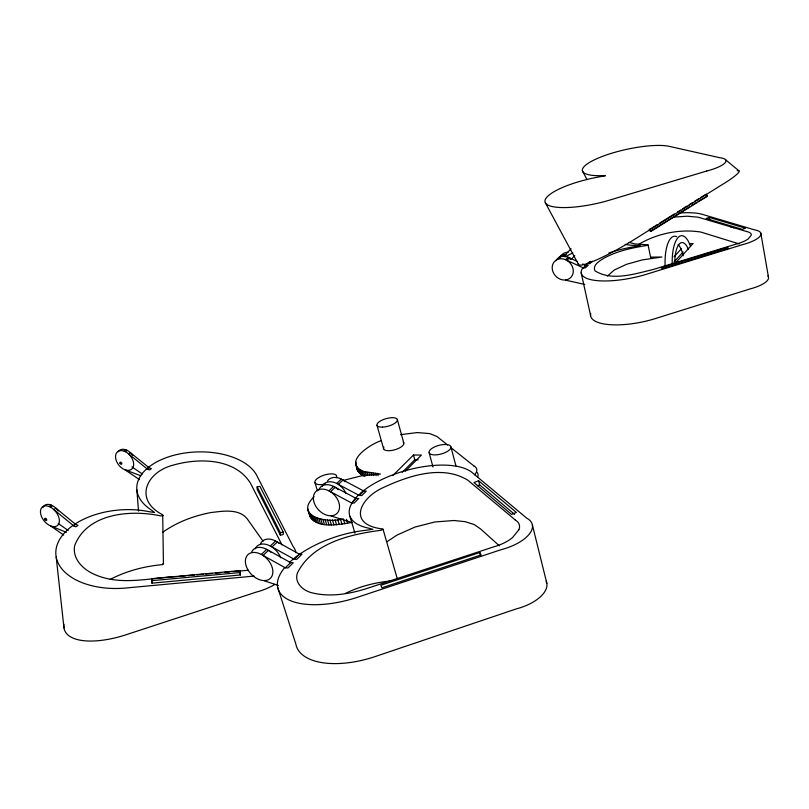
<?xml version="1.0" encoding="UTF-8"?>
<svg xmlns="http://www.w3.org/2000/svg" width="809" height="809" viewBox="0 0 809 809"><rect width="100%" height="100%" fill="white"/><g stroke="black" fill="none" stroke-linecap="round" stroke-linejoin="round"><path stroke-width="1.21" d="M240.03 570.598L240.384 574.977L151.961 583.168L151.748 581.206L151.667 578.718L240.03 570.598L240.384 574.977M281.977 544.861L250.375 483.044C234.741 458.076 198.67 457.783 173.207 465.135C146.49 471.768 133.303 499.77 162.7 514.787L163.428 563.812L162.478 564.54A2.275 0.91 -20.4 0 1 161.416 564.743C143.597 566.431 126.032 571.154 110.125 579.456M257.151 486.816L257.131 489.162L280.349 535.123L283.211 534.597L283.261 532.191L259.911 486.351L257.151 486.816L280.399 532.726L280.349 535.123M352.461 522.341C339.891 524.262 312.476 530.623 309.271 512.501M342.379 518.953C328.272 523.686 293.384 516.385 314.104 496.777M629.18 242.417L634.802 243.903L648.06 244.884L650.83 258.415M163.115 515.485L160.991 515.95C131.22 509.488 87.129 512.886 74.65 545.681C71.991 559.575 84.348 570.578 96.14 575.128C121.856 585.777 150.231 577.808 176.756 576.605M357.002 466.388C356.071 471.334 360.723 474.964 364.96 476.208L363.585 471.445C341.661 462.394 370.765 443.868 381.211 440.662M518.832 529.804L512.481 537.641A30.56 13.955 -14.6 0 1 493.217 547.015L369.41 587.647C351.359 593.654 331.619 597.446 312.78 593.007C303.881 591.227 294.163 583.35 297.277 573.308C312.031 543.041 350.297 534.203 380.948 530.31L383.051 529.278L397.462 579.375M607.438 276.051L614.344 269.963L626.722 264.24L642.306 259.911L661.883 257.029L650.77 257.11M648.09 245.016L646.715 245.471C631.95 247.857 616.954 251.033 603.726 258.314C599.702 260.902 592.309 264.978 594.888 270.772C611.928 281.603 634.762 273.826 653.005 269.549L735.897 244.166A21.58 6.442 -10.8 0 0 748.194 238.948L751.207 235.267A21.56 6.432 -10.8 0 0 746.485 231.485M675.07 263.471L693.091 243.519L689.369 243.812M674.089 261.944L683.17 251.933M674.079 256.766L681.522 248.626M563.479 256.625L571.063 248.848M571.316 259.123L574.794 255.583M405.43 471.101L421.469 455.032L413.47 455.032L392.85 475.5M402.255 472.304L414.764 459.785L418.192 459.795M285.314 567.817L290.623 562.639L293.273 562.761L287.974 567.948L285.314 567.817L261.337 554.458A16.311 11.023 46.8 0 0 245.41 562.386A16.311 11.023 46.8 0 0 263.592 580.559L278.438 585.504M294.122 559.211L299.33 554.114L301.969 554.226L296.772 559.322L294.122 559.211L270.317 546.014A16.16 11.002 46.8 0 0 255.219 548.714M351.602 502.986L356.223 498.465L358.761 498.516L354.16 503.036L351.602 502.986L328.909 490.841A15.219 10.871 46.7 0 0 313.366 498.86A15.219 10.871 46.7 0 0 330.396 515.778L352.097 522.563M359.267 495.482L363.807 491.053L366.335 491.083L361.805 495.533L359.267 495.482L336.716 483.479A15.098 10.851 46.7 0 0 322.134 486.462M592.36 261.176L589.822 263.643L587.739 263.795L590.287 261.327M583.441 267.941L586.019 265.453L588.113 265.301L585.534 267.799L583.441 267.941L565.582 259.719A11.417 9.728 46.5 0 0 552.183 267.455A11.417 9.728 46.5 0 0 565.087 280.025L584.796 284.455M261.337 554.458L266.748 549.372L290.623 562.639M270.317 546.014L275.616 541.019L299.33 554.114M328.909 490.841L333.611 486.411L356.223 498.465M336.716 483.479L341.347 479.12L363.807 491.053M565.582 259.719L568.221 257.262L577.201 261.418M73.659 525.85L75.621 524.333L78.008 525.294L76.056 526.811L73.659 525.85L53.829 509.579L55.821 508.103L75.621 524.333M147.369 469.078L149.099 467.754L151.394 468.613L149.675 469.948L147.369 469.078L128.601 453.94L130.35 452.646L149.099 467.754M63.678 535.052L50.603 525.941A11.953 7.433 51.2 0 1 40.48 512.461A11.953 7.433 51.2 0 1 49.177 506.545L51.169 505.069L52.363 505.625A11.933 7.433 51.2 0 1 58.299 510.904M139.553 479.676L124.94 469.776A11.215 7.412 51.5 0 1 115.515 457.055A11.215 7.412 51.5 0 1 124.161 451.139L125.921 449.844L127.064 450.34A11.205 7.412 51.5 0 1 131.806 454.162M49.177 506.545L50.37 507.091L52.363 505.625M124.161 451.139L125.304 451.644L127.064 450.34M387.147 541.615L397.017 535.083L415.068 527.033L434.918 521.967L454.051 520.511L465.185 521.684L474.226 524.545L480.586 528.955L499.375 545.842M162.882 532.18C177.131 522.027 193.917 515.758 211.038 512.542C222.778 511.187 238.513 508.335 247.069 518.65L263.127 541.302M638.665 244.399C656.969 233.498 679.691 228.755 700.786 232.041L739.254 243.934M657.272 224.639L649.829 229.281L651.033 231.354L707.359 196.152L706.186 194.079M659.406 223.304L674.291 214.011M677.477 212.019L680.662 210.027M682.796 208.692L687.043 206.042M689.167 204.707L692.362 202.715M694.486 201.39L698.743 198.731M700.867 197.406L705.124 194.747M649.192 229.271L650.385 231.344L689.652 206.801M691.776 205.476L696.013 202.826M698.137 201.502L707.359 196.152M564.965 256.847L572.833 252.924M345.382 593.412C359.874 586.262 375.76 582.338 391.809 580.852M478.594 480.718L473.973 482.568L511.51 514.433L516.385 512.441L478.594 480.718L479.656 484.854L514.635 514.403M477.35 485.774L479.656 484.854M709.311 217.409L706.196 218.541L742.298 229.402L745.524 228.219L709.311 217.409L709.887 220.544M343.036 480.495L361.107 475.914L380.402 474.064L363.585 471.445M479.737 552.547L380.847 585.271L381.868 587.789L481.112 554.923L479.737 552.547L480.627 555.914M727.099 247.392L660.993 267.759L662.399 268.679L728.666 248.252L727.099 247.392L727.513 249.617M400.657 434.645L417.302 432.572L429.721 433.594L436.911 436.466L447.599 444.98M280.399 532.726L283.261 532.191M673.513 217.125L687.276 216.205L698.167 217.206L746.495 231.485M151.961 583.168L151.88 580.67L240.404 572.519M254.178 576.079L128.216 587.789A66.328 39.166 -5 0 1 62.647 569.809A66.328 39.166 -5 0 1 73.467 525.102M179.274 576.372L185.564 575.816M188.082 575.593L194.372 575.037M196.89 574.815L203.18 574.259M205.698 574.036L211.988 573.47M215.76 573.136L220.796 572.691M224.568 572.357L229.604 571.912M233.376 571.579L248.474 570.234M650.385 231.344L651.033 231.354M140.857 475.783L124.94 469.776M730.406 226.732L734.026 227.825M66.399 532.322L50.603 525.941M582.713 263.936L586.019 265.453M131.968 466.945L142.424 474.013M58.228 523.544L68.229 530.492M450.512 447.306L473.841 465.883M725.481 159.656L738.839 170.75M515.404 520.096L467.835 480.202C442.199 464.477 408.676 475.743 383.486 487.463C359.924 497.838 346.677 524.707 382.495 528.934L383.031 529.228M545.397 202.877L578.556 264.543M582.399 170.841L587.041 179.628M163.408 563.731L163.428 563.812A2.134 0.86 -20.4 0 0 163.064 563.489M277.608 587.091L295.882 644.156A70.525 34.312 -18.1 0 0 377.763 655.684L516.334 608.884A35.93 17.838 -14.5 0 0 546.186 581.186M315.358 517.507L316.865 522.462M313.841 516.82L315.348 521.775M312.486 516.061L313.993 521.006M311.293 515.222L312.8 520.157M310.272 514.312L311.768 519.247M309.412 513.341L310.919 518.256M307.754 508.861L309.25 513.755M307.905 510.064L310.231 517.214M322.902 519.408L324.409 524.394M320.809 519.065L322.316 524.04M318.847 518.63L320.364 523.605M317.027 518.114L318.544 523.079M329.89 519.894L331.397 524.889M327.453 519.823L328.96 524.819M314.954 482.599L317.441 490.841M325.117 519.661L326.624 524.647M337.747 519.53L339.244 524.545M335.057 519.742L336.554 524.748M332.428 519.863L333.935 524.869M343.319 518.822L344.816 523.848M340.508 519.226L342.005 524.242M349.963 516.354L354.929 533.161M346.474 519.338L347.658 523.352M355.535 462.839L358.165 471.677M355.596 463.931L357.598 470.717M365.253 471.94L366.285 475.52M362.068 470.858L363.443 475.621M360.703 470.211L362.078 474.964M359.489 469.493L360.854 474.236M358.427 468.704L359.803 473.447M357.527 467.865L358.903 472.587M355.636 461.696L356.324 464.042M371.028 472.982L371.715 475.379M368.975 472.719L369.662 475.105M367.043 472.365L367.731 474.762M377.398 473.295L378.086 475.692M375.457 473.265L376.145 475.672M373.192 473.164L373.869 475.561M376.994 425.251L383.587 448.722M397.32 419.517L403.802 442.998M413.47 455.032L414.764 459.785M429.134 452.747L432.977 466.975M450.906 446.851A11.275 4.47 -15.1 0 1 435.353 454.901A11.275 4.47 -15.1 0 1 433.715 447.337A11.275 4.47 -15.1 0 1 450.906 446.851L455.912 465.842M532.413 525.051L546.844 583.329M581.186 272.785L590.59 315.51M760.824 233.214L768.429 276.921M151.667 578.718L151.88 580.67M56.195 557.047L63.972 627.895M136.863 489.769L138.511 511.086M559.838 257.849A11.306 9.678 46.5 0 1 567.999 252.256M558.028 258.617A11.346 9.698 46.5 0 1 566.037 254.683M565.724 279.954A11.417 9.728 46.5 0 0 573.278 271.662A11.417 9.728 46.5 0 0 566.836 260.356L569.475 257.899A11.377 9.708 46.5 0 1 571.225 259.113M555.945 260.771A11.377 9.708 46.5 0 1 568.221 257.262M767.903 275.96A25.494 8.312 -10.4 0 1 750.256 288.864L657.262 317.977A49.228 16.352 -11.8 0 1 590.732 313.407M583.309 267.324A49.754 15.138 -12 0 0 596.981 280.622A49.754 15.138 -12 0 0 648.252 273.705L742.359 244.692A25.767 7.696 -10.7 0 0 754.575 229.867L703.173 214.597A47.377 13.571 -11.7 0 0 680.308 212.959M584.654 265.868A49.754 15.138 -12 0 1 589.296 262.177M608.853 253.025A49.754 15.138 -12 0 1 635.439 246.502L640.202 245.653L636.461 245.471A47.377 13.571 -11.7 0 1 625.175 244.338M737.171 170.719A26.07 3.499 -29.7 0 1 721.375 185.099L635.581 238.695A50.016 6.806 -30.3 0 1 578.344 263.683M568.393 258.263A9.091 7.766 46.5 0 1 568.909 258.486M569.9 259.011A9.091 7.766 46.5 0 1 570.375 259.325M672.228 264.25A29.771 10.81 87 0 1 678.306 237.3A29.771 10.81 87 0 1 690.481 246.179M674.787 263.077A22.895 8.312 87 0 1 679.479 243.802A22.895 8.312 87 0 1 688.449 249.526M665.16 266.616A29.69 10.901 87 0 1 676.698 236.703M678.164 244.571A22.834 8.383 87 0 1 683.201 255.796M327.493 480.93A15.017 10.841 46.7 0 1 341.347 479.12M345.18 481.709A15.017 10.841 46.7 0 0 342.935 480.03L338.314 484.399A15.098 10.851 46.7 0 1 346.07 493.601M331.164 515.778A15.219 10.871 46.7 0 0 339.547 506.414A15.219 10.871 46.7 0 0 330.507 491.761L335.209 487.331A15.149 10.861 46.7 0 1 338.182 489.657M318.716 490.042A15.149 10.861 46.7 0 1 318.999 489.384M319.322 488.767A15.149 10.861 46.7 0 1 333.611 486.411M260.559 543.749A16.079 10.992 46.7 0 1 275.616 541.019M278.903 543.183A16.079 10.992 46.7 0 0 277.295 542.01L271.996 547.015A16.16 11.002 46.8 0 1 280.683 557.745M264.391 580.579A16.311 11.023 46.8 0 0 272.855 571.053A16.311 11.023 46.8 0 0 263.036 555.48L268.426 550.383A16.22 11.013 46.8 0 1 270.833 552.213M251.619 552.062A16.22 11.013 46.8 0 1 266.748 549.372M284.667 567.584A71.617 32.117 -17.7 0 0 291.574 601.097A71.617 32.117 -17.7 0 0 360.056 596.415L501.084 549.695A36.486 16.706 -14.5 0 0 526.74 518.164L473.012 473.295A66.095 27.769 -15.8 0 0 420.346 467.197A66.095 27.769 -15.8 0 0 359.965 493.642M289.379 562.528A71.617 32.117 -17.7 0 1 366.376 530.219L372.858 529.329L368.439 528.105A66.095 27.769 -15.8 0 1 359.115 494.43M515.394 520.106A30.52 13.915 -14.6 0 1 518.842 529.804M275.009 584.341A32.805 14.198 -19.3 0 1 256.038 592.178L128.702 633.892A65.337 26.97 -21.5 0 1 63.921 624.295M295.973 552.648A32.957 20.094 -0.8 0 0 292.979 546.277L257.333 476.612A61.231 34.554 -2 0 0 208.712 452.18A61.231 34.554 -2 0 0 147.43 468.199M146.591 468.927A61.231 34.554 -2 0 0 150.909 509.7L154.61 512.542L148.573 511.591A66.328 39.166 -5 0 0 74.408 524.465M125.304 451.644A11.215 7.412 51.5 0 1 133.647 463.881A11.215 7.412 51.5 0 1 126.073 470.13M118.185 451.725A11.205 7.412 51.5 0 1 125.921 449.844M132.251 454.709A11.205 7.412 51.5 0 1 132.676 455.275M50.37 507.091A11.953 7.433 51.2 0 1 59.35 520.056A11.953 7.433 51.2 0 1 51.776 526.346M42.857 507.718A11.933 7.433 51.2 0 1 51.169 505.069M323.762 484.318A11.346 4.45 -17.1 0 1 315.095 481.062A11.346 4.45 -17.1 0 1 328.211 474.135A11.346 4.45 -17.1 0 1 336.402 477.644M325.137 484.035A11.346 4.45 -17.1 0 1 324.449 484.187M403.185 442.129A10.497 4.045 -15.8 0 1 394.195 449.946A10.497 4.045 -15.8 0 1 383.911 447.084M473.811 465.903A22.177 9.182 -14.9 0 1 474.549 474.792M477.219 472.527A22.156 9.253 -14.9 0 1 477.634 477.138M706.783 171.002L611.351 199.601A50.168 12.802 -12.6 0 1 545.256 202.614A50.168 12.802 -12.6 0 1 600.652 176.615L605.435 175.705L601.734 175.684A47.741 11.468 -12.3 0 1 598.175 158.109A47.741 11.468 -12.3 0 1 670.095 146.54L719.959 157.755A25.959 6.512 -11.6 0 1 706.783 171.002M119.985 463.163A1.193 0.789 51.5 0 0 121.633 464.174A1.193 0.789 51.5 0 0 121.077 462.344A1.193 0.789 51.5 0 0 119.985 463.163M44.798 519.287A1.274 0.789 51.2 0 0 46.528 520.389A1.274 0.789 51.2 0 0 45.891 518.468A1.274 0.789 51.2 0 0 44.798 519.287M382.505 427.122A10.568 3.903 -15.7 0 0 397.381 419.75A10.568 3.903 -15.7 0 0 381.605 420.356A10.568 3.903 -15.7 0 0 382.505 427.122"/></g></svg>
